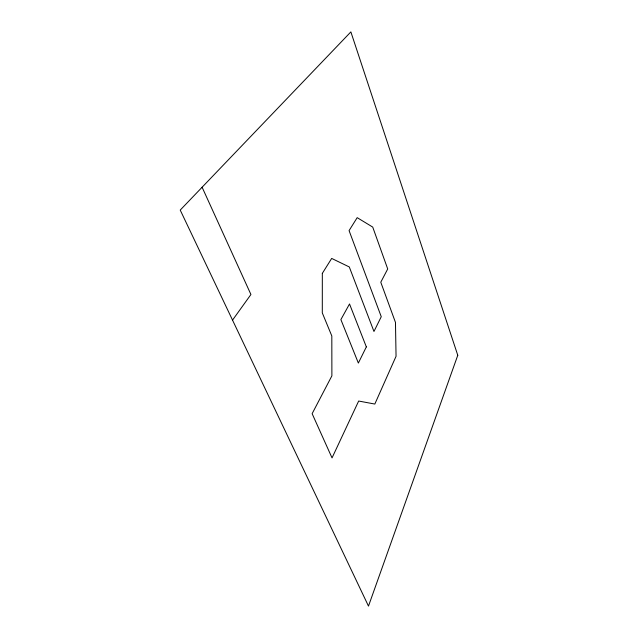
<?xml version="1.0" encoding="UTF-8"?>
<svg xmlns="http://www.w3.org/2000/svg" width="638" height="638" viewBox="0 0 638 638"><rect width="100%" height="100%" fill="white"/><g stroke="black" fill="none" stroke-linecap="round" stroke-linejoin="round"><path stroke-width="0.96" d="M232.535 320.116L250.925 294.501L202.11 187.229M322.326 273.375L322.302 312.907L331.816 335.971L331.888 375.846L312.134 413.671L332.039 457.909L358.668 401.039L374.825 404.053L396.054 356.299L395.472 322.413L380.782 282.227L387.713 268.965L372.728 227.088L357.184 217.654L349.074 230.613L381.253 316.711L373.964 331.465L349.297 266.963L331.68 258.422L322.326 273.375M457.773 355.278L368.485 606.1L180.227 210.085L350.868 31.9L457.773 355.278M366.34 346.897L358.357 363.062L340.883 319.582L349.52 303.967L366.34 346.897"/></g></svg>
